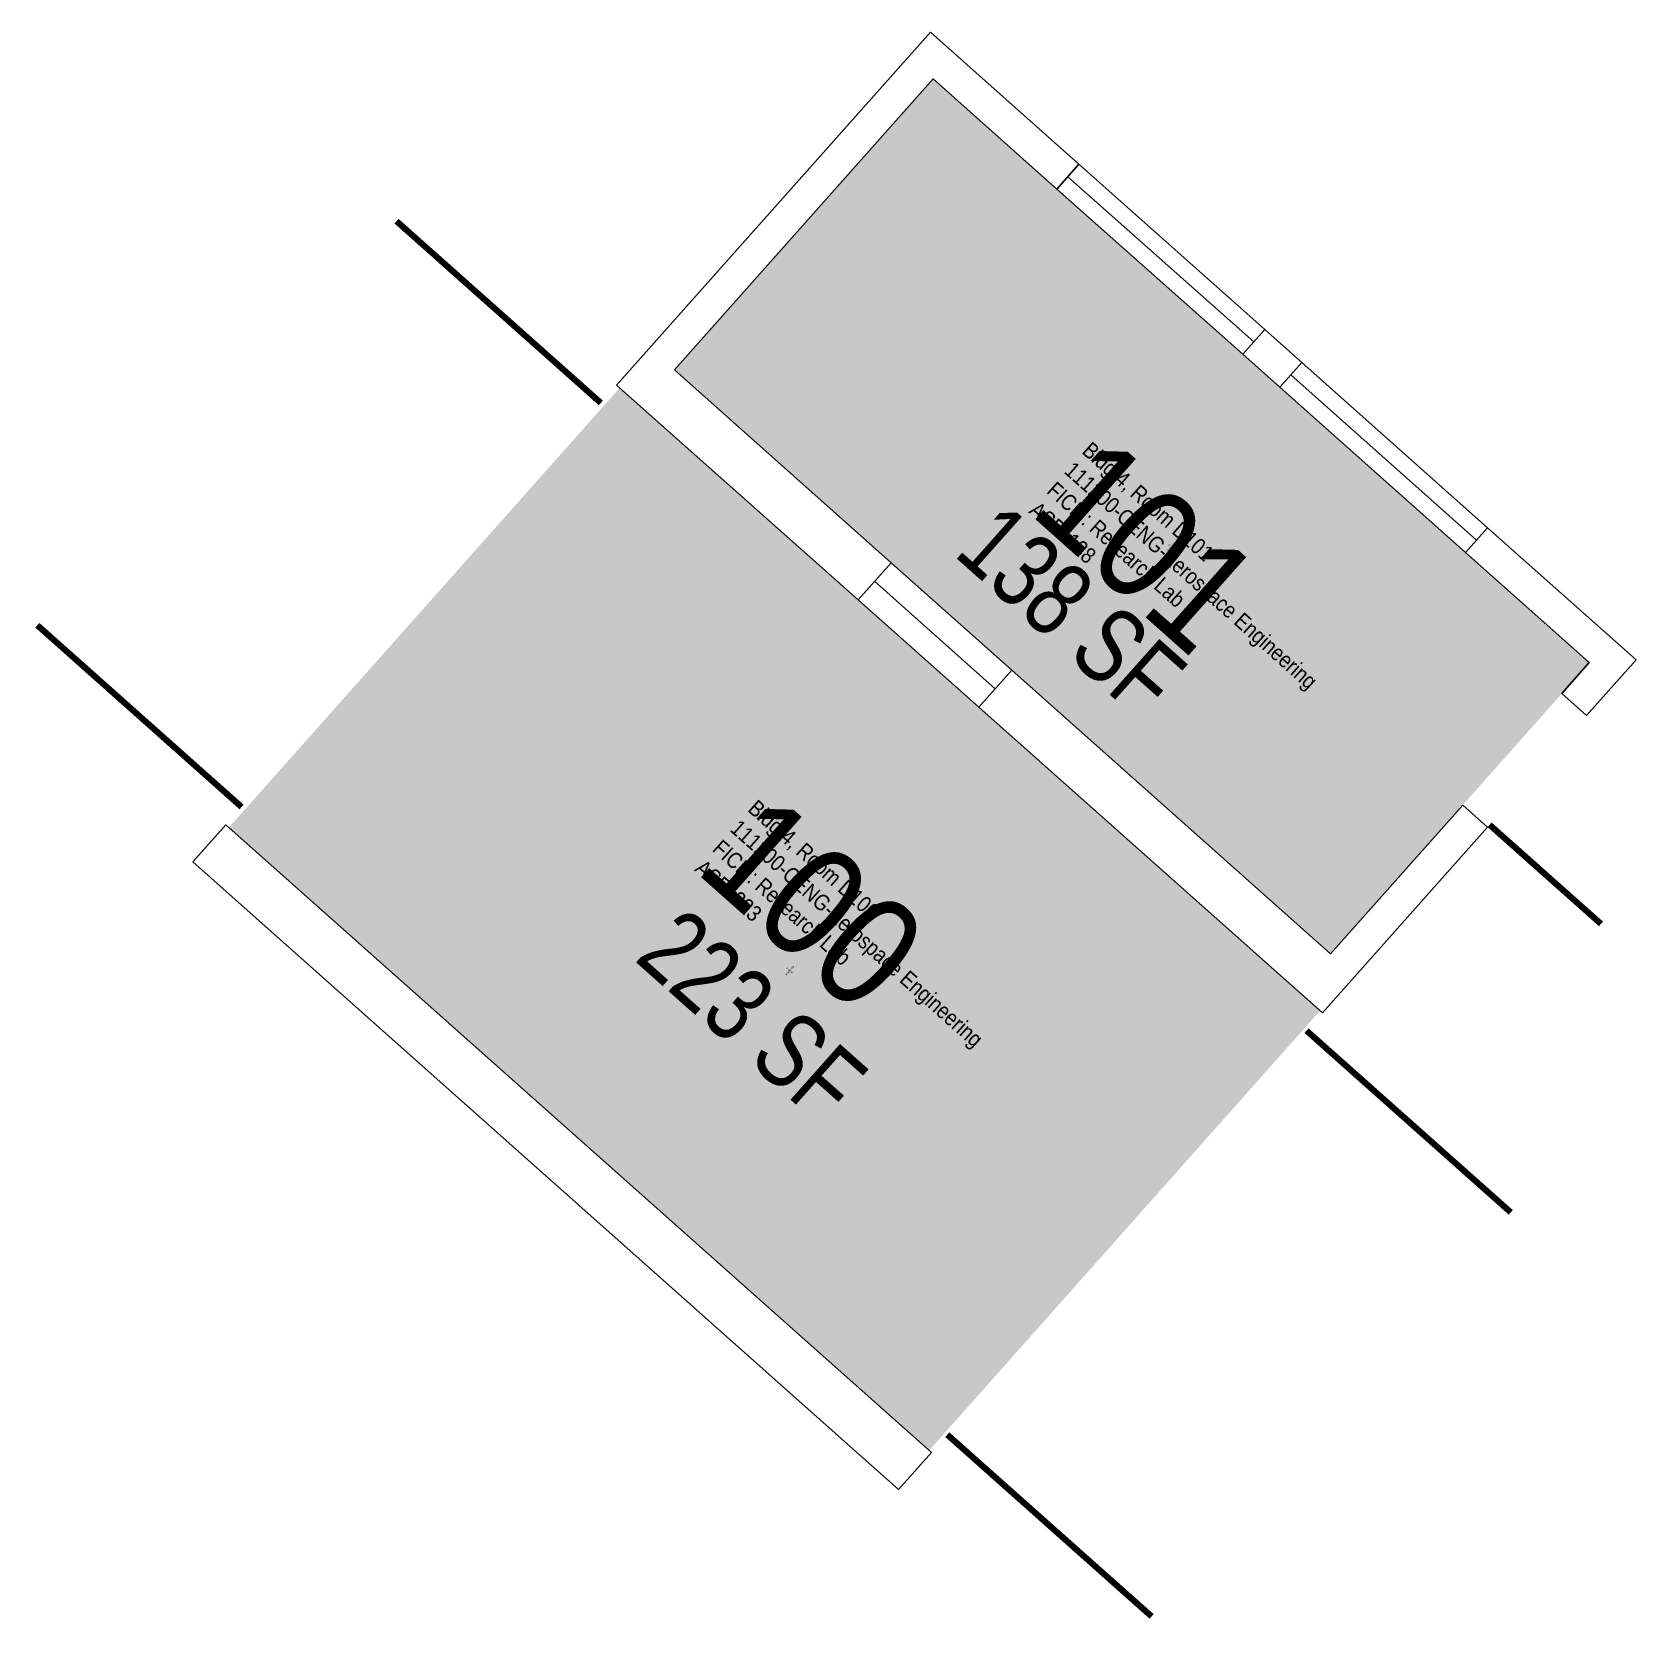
# Model space of a CAD drawing. Header units: inches. Extents: x 69198268 to 69198656, y 27696879 to 27697263.
import ezdxf
from ezdxf.enums import TextEntityAlignment as Align

# ---------------------------------------------------------------- set-up
doc = ezdxf.new("R2010")
doc.units = ezdxf.units.IN
doc.header["$LTSCALE"] = 10
doc.header["$MEASUREMENT"] = 0
for name, color, linetype in [('A-DOOR', 2, 'CONTINUOUS'), ('A-GLAZ', 1, 'CONTINUOUS'), ('A-IDEN-RNUM', 7, 'CONTINUOUS'), ('A-IDEN-SNUM', 4, 'CONTINUOUS'), ('A-IDEN-VNUM', 4, 'CONTINUOUS'), ('A-WALL', 5, 'CONTINUOUS'), ('AREA-TEXT', 3, 'CONTINUOUS'), ('Rooms-Category-Color', 7, 'CONTINUOUS'), ('Rooms-College-Color', 7, 'CONTINUOUS'), ('Rooms-Department-Color', 7, 'CONTINUOUS'), ('Rooms-Division-Color', 7, 'CONTINUOUS'), ('Rooms-Information', 7, 'CONTINUOUS')]:
    doc.layers.add(name, color=color, linetype=linetype)
doc.styles.add('CP_AREA', font='arial.ttf', dxfattribs={"height": 15})
doc.styles.add('CP_ROOMSNUMBER', font='arial.ttf', dxfattribs={"height": 1})
doc.styles.add('CP_ROOMVNUMBER', font='arial.ttf', dxfattribs={"width": 0.85, "height": 0.075})

msp = doc.modelspace()

# ---------------------------------------------------------------- hatches: boundary and pattern name
at = {"layer": 'Rooms-Category-Color', "true_color": 0xe3f498}
for points in [[(69198422.86, 27697181.07), (69198485.33, 27697251.31), (69198643.74, 27697110.43), (69198581.28, 27697040.19)], [(69198315.29, 27697070.64), (69198484.36, 27696920.29), (69198578.72, 27697026.4), (69198409.65, 27697176.75)]]:
    msp.add_hatch(color=61, dxfattribs=at).paths.add_polyline_path(points)
at = {"layer": 'Rooms-College-Color', "true_color": 0xadadad}
for points in [[(69198422.86, 27697181.07), (69198485.33, 27697251.31), (69198643.74, 27697110.43), (69198581.28, 27697040.19)], [(69198315.29, 27697070.64), (69198484.36, 27696920.29), (69198578.72, 27697026.4), (69198409.65, 27697176.75)]]:
    msp.add_hatch(color=253, dxfattribs=at).paths.add_polyline_path(points)
at = {"layer": 'Rooms-Department-Color', "true_color": 0x99d7b2}
for points in [[(69198422.86, 27697181.07), (69198485.33, 27697251.31), (69198643.74, 27697110.43), (69198581.28, 27697040.19)], [(69198315.29, 27697070.64), (69198484.36, 27696920.29), (69198578.72, 27697026.4), (69198409.65, 27697176.75)]]:
    msp.add_hatch(color=253, dxfattribs=at).paths.add_polyline_path(points)
at = {"layer": 'Rooms-Division-Color', "true_color": 0x99d7b2}
for points in [[(69198422.86, 27697181.07), (69198485.33, 27697251.31), (69198643.74, 27697110.43), (69198581.28, 27697040.19)], [(69198315.29, 27697070.64), (69198484.36, 27696920.29), (69198578.72, 27697026.4), (69198409.65, 27697176.75)]]:
    msp.add_hatch(color=253, dxfattribs=at).paths.add_polyline_path(points)

# ---------------------------------------------------------------- linework, layer by layer
at = {"layer": 'A-DOOR'}
for points in [[(69198405.09, 27697173.12, 1.5, 1.5, 0), (69198355.77, 27697216.98, 0, 0, 0), (69198356.26, 27697217.54, 0, 0, 0.414214), (69198361.73, 27697124.36, 0, 0, 0.414214)], [(69198318.36, 27697075.6, 1.5, 1.5, 0), (69198269.05, 27697119.46, 0, 0, 0), (69198268.55, 27697118.9, 0, 0, -0.414214), (69198361.73, 27697124.36, 0, 0, -0.414214)], [(69198619.65, 27697071.3, 1.5, 1.5, 0), (69198646.55, 27697047.38, 0, 0, 0), (69198647.05, 27697047.94, 0, 0, 0.414214), (69198641.96, 27697098.64, 0, 0, 0.414214)], [(69198575.46, 27697021.61, 1.5, 1.5, 0), (69198624.78, 27696977.75, 0, 0, 0), (69198625.28, 27696978.31, 0, 0, -0.414214), (69198532.1, 27696972.85, 0, 0, -0.414214)], [(69198488.74, 27696924.09, 1.5, 1.5, 0), (69198538.06, 27696880.23, 0, 0, 0), (69198537.56, 27696879.67, 0, 0, 0.414214), (69198532.1, 27696972.85, 0, 0, 0.414214)]]:
    msp.add_lwpolyline(points, format="xyseb", dxfattribs=at)
at = {"layer": 'A-GLAZ'}
for p, q in [((69198520.53, 27697230.71), (69198565.37, 27697190.84)), ((69198562.71, 27697187.85), (69198517.87, 27697227.72)), ((69198560.05, 27697184.86), (69198515.22, 27697224.73)), ((69198574.33, 27697182.86), (69198619.17, 27697142.99)), ((69198613.85, 27697137.01), (69198569.02, 27697176.89)), ((69198616.51, 27697140), (69198571.68, 27697179.87)), ((69198475.17, 27697134.55), (69198504.31, 27697108.64)), ((69198471.18, 27697130.07), (69198500.32, 27697104.15)), ((69198496.34, 27697099.67), (69198467.19, 27697125.59))]:
    msp.add_line(p, q, dxfattribs=at)
at = {"layer": 'A-WALL'}
for p, q in [((69198408.91, 27697177.42), (69198484.66, 27697262.61)), ((69198520.53, 27697230.71), (69198484.66, 27697262.61)), ((69198422.86, 27697181.07), (69198485.33, 27697251.31)), ((69198515.22, 27697224.73), (69198485.33, 27697251.31)), ((69198515.22, 27697224.73), (69198520.53, 27697230.71)), ((69198560.05, 27697184.86), (69198565.37, 27697190.84)), ((69198574.33, 27697182.86), (69198565.37, 27697190.84)), ((69198569.02, 27697176.89), (69198560.05, 27697184.86)), ((69198475.17, 27697134.55), (69198422.86, 27697181.07)), ((69198569.02, 27697176.89), (69198574.33, 27697182.86)), ((69198467.19, 27697125.59), (69198408.91, 27697177.42)), ((69198613.85, 27697137.01), (69198619.17, 27697142.99)), ((69198655.04, 27697111.09), (69198619.17, 27697142.99)), ((69198467.19, 27697125.59), (69198475.17, 27697134.55)), ((69198643.74, 27697110.43), (69198613.85, 27697137.01)), ((69198637.1, 27697102.96), (69198643.74, 27697110.43)), ((69198643.08, 27697097.64), (69198655.04, 27697111.09)), ((69198496.34, 27697099.67), (69198504.31, 27697108.64)), ((69198581.28, 27697040.19), (69198504.31, 27697108.64)), ((69198637.1, 27697102.96), (69198643.08, 27697097.64)), ((69198579.28, 27697025.91), (69198496.34, 27697099.67)), ((69198581.28, 27697040.19), (69198613.18, 27697076.06)), ((69198613.18, 27697076.06), (69198619.15, 27697070.74)), ((69198306.57, 27697062.34), (69198314.54, 27697071.31)), ((69198484.92, 27696919.8), (69198314.54, 27697071.31)), ((69198579.28, 27697025.91), (69198619.15, 27697070.74)), ((69198476.95, 27696910.83), (69198306.57, 27697062.34)), ((69198476.95, 27696910.83), (69198484.92, 27696919.8)), ((69198476.95, 27696910.83), (69198477.61, 27696911.58)), ((69198476.95, 27696910.83), (69198477.61, 27696911.58))]:
    msp.add_line(p, q, dxfattribs=at)

# ---------------------------------------------------------------- texts
at = {"layer": 'A-IDEN-RNUM', "style": 'CP_ROOMSNUMBER'}
for s, p in [('0101-00', (69198542.81, 27697138.41)), ('0100-00', (69198450.73, 27697036.11))]:
    msp.add_text(s, height=0.36, rotation=318.35, dxfattribs=at).set_placement(p, align=Align.MIDDLE)
at = {"layer": 'A-IDEN-SNUM', "style": 'CP_ROOMSNUMBER'}
for s, p in [('0040D10100', (69198542.81, 27697138.41)), ('0040D10000', (69198450.73, 27697036.11))]:
    msp.add_text(s, height=0.36, rotation=48.3538, dxfattribs=at).set_placement(p, align=Align.MIDDLE)
at = {"layer": 'A-IDEN-VNUM', "style": 'CP_ROOMVNUMBER', "width": 0.85}
for s, p in [('101', (69198537.12, 27697138.99)), ('100', (69198456.43, 27697052.6))]:
    msp.add_text(s, height=27, rotation=318.3538, dxfattribs=at).set_placement(p, align=Align.MIDDLE_CENTER)
at = {"layer": 'AREA-TEXT', "style": 'CP_AREA', "width": 0.75}
for s, p in [('138 SF', (69198518.67, 27697122.99)), ('223 SF', (69198441.6, 27697025.24))]:
    msp.add_text(s, height=18, rotation=318.3538, dxfattribs=at).set_placement(p, align=Align.MIDDLE_CENTER)
at = {"layer": 'Rooms-Information', "char_height": 3.8571, "width": 86.4, "attachment_point": 7, "rotation": 318.3538, "style": 'CP_ROOMVNUMBER'}
for s, insert in [('Bldg.4, Room D101^M^J111200-CENG-Aerospace Engineering^M^JFICM: Research Lab^M^JASF: 138', (69198508.16, 27697146.68)), ('Bldg.4, Room D100^M^J111200-CENG-Aerospace Engineering^M^JFICM: Research Lab^M^JASF: 223', (69198427.47, 27697060.28))]:
    msp.add_mtext(s, dxfattribs=dict(at, insert=insert))

doc.saveas('drawing.dxf')
